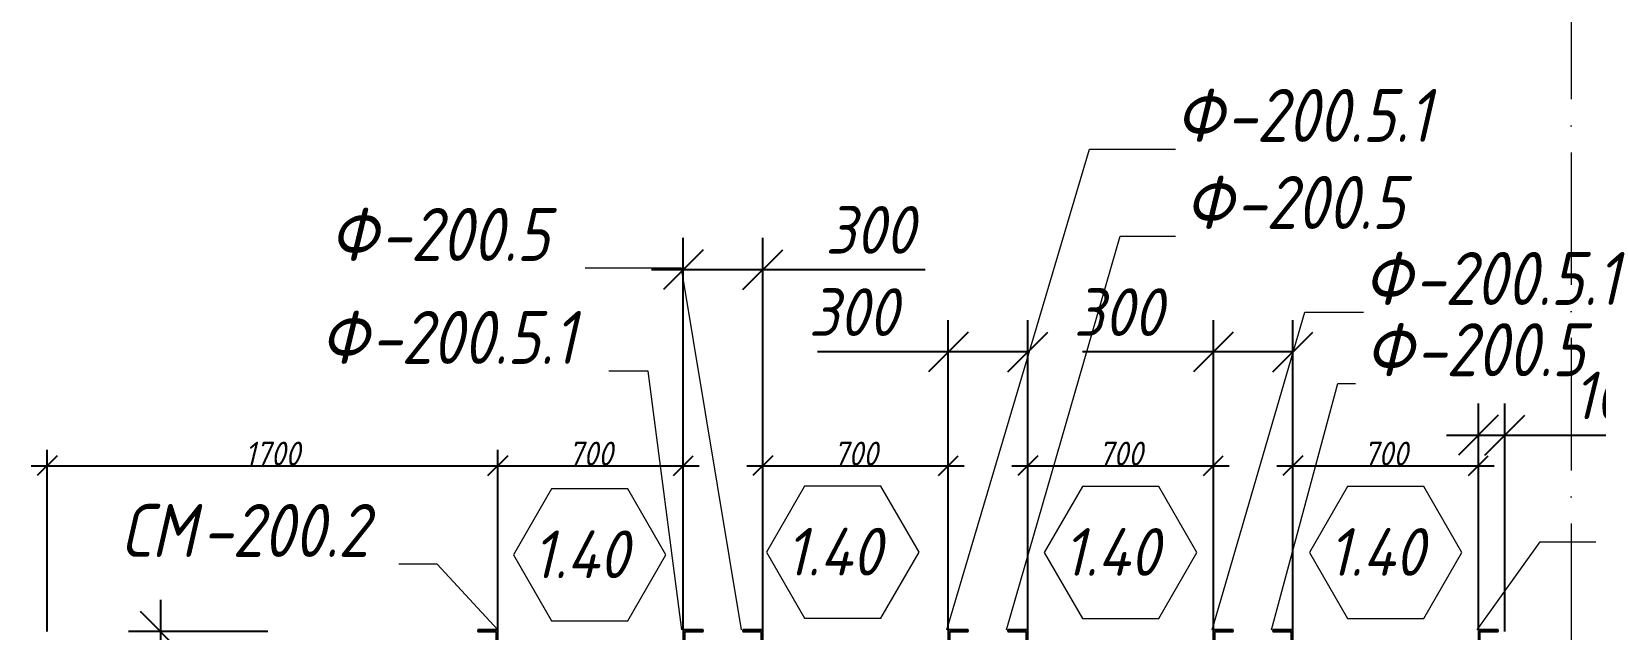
# Model space of a CAD drawing. Header units: millimetres. Extents: x -356862 to 418287, y 0 to 839748.
# Drawn here: x -126311 to -120404, y 607901 to 610162 of the extents above; entities that cross this region are included whole.
import ezdxf

# ---------------------------------------------------------------- set-up
doc = ezdxf.new("R2010")
doc.units = ezdxf.units.MM
doc.linetypes.add('50_200_ШТРИХ_1Т_ш5_п1_п1_', pattern=[700, 500, -100, 0, -100])
for name, color, linetype, lineweight in [('A-____-____-DIMS', 7, 'Continuous', 9), ('A-DOOR-____-IDEN', 7, 'Continuous', 9), ('A-GENM-____-IDEN', 7, 'Continuous', 9), ('A-GENM-____-MCUT', 7, 'Continuous', 25), ('A-GENM-____-OTLN-1', 7, 'Continuous', 25), ('S-GRID-____-OTLN-1', 7, '50_200_ШТРИХ_1Т_ш5_п1_п1_', 9)]:
    doc.layers.add(name, color=color, linetype=linetype, lineweight=lineweight)
doc.styles.add('ISOCPEUR_I_10', font='isocpeui.ttf', dxfattribs={"width": 0.9, "height": 180})
doc.styles.add('ISOCPEUR_I_14', font='isocpeui.ttf', dxfattribs={"width": 0.9, "height": 180})
doc.styles.add('ISOCPEUR_I_2', font='isocpeui.ttf', dxfattribs={"width": 0.85, "height": 2.3})
doc.styles.add('ISOCPEUR_I_7', font='isocpeui.ttf', dxfattribs={"width": 0.9, "height": 90})
doc.dimstyles.new('ISO-1_8_0_9К_СРЕДНИЙ_Кладочные_2', dxfattribs={"dimscale": 304.8, "dimtxt": 89.638306, "dimasz": 0.246063, "dimexe": 0.19685, "dimexo": 0, "dimgap": 0, "dimtad": 1, "dimdec": 3, "dimrnd": 0.001, "dimdsep": 46, "dimtxsty": 'ISOCPEUR_I_7', "dimblk1": 'OBLIQUE', "dimblk2": 'OBLIQUE', "dimsah": 1, "dimcen": 0.09, "dimdle": 0.19685, "dimazin": 0, "dimtfac": 1, "dimtdec": 4, "dimtix": 1, "dimtmove": 1, "dimatfit": 3, "dimfxl": 1, "dimtvp": 1, "dimtolj": 1, "dimtzin": 0, "dimarcsym": 2})
doc.dimstyles.new('ISO-1_8_0_9К_СРЕДНИЙ_Кладочные_3', dxfattribs={"dimscale": 304.8, "dimtxt": 179.276612, "dimasz": 0.492126, "dimexe": 0.393701, "dimexo": 0, "dimgap": 0, "dimtad": 1, "dimdec": 3, "dimrnd": 0.001, "dimdsep": 46, "dimtxsty": 'ISOCPEUR_I_10', "dimblk1": 'OBLIQUE', "dimblk2": 'OBLIQUE', "dimsah": 1, "dimcen": 0.09, "dimdle": 0.393701, "dimazin": 0, "dimtfac": 1, "dimtdec": 4, "dimtix": 1, "dimtmove": 0, "dimatfit": 3, "dimfxl": 1, "dimtvp": 1, "dimtolj": 1, "dimtzin": 0, "dimarcsym": 2})

# ---------------------------------------------------------------- blocks, each defined once
blk = doc.blocks.new('Фахверк_СКБ_Уголок - 200_4010-27904266-АР1_Кладочный план 1 этажа в осях 1-64_Ю-ЯЯ')
at = {"layer": 'A-GENM-____-MCUT'}
for p, q in [((125, 156), (50, 156)), ((50, 156), (50, 150)), ((50, 150), (119, 150)), ((119, 150), (119, 81)), ((125, 81), (125, 156)), ((119, 81), (125, 81)), ((125, 19), (119, 19)), ((119, 19), (119, -50)), ((125, -56), (125, 19)), ((119, -50), (50, -50)), ((50, -50), (50, -56)), ((50, -56), (125, -56))]:
    blk.add_line(p, q, dxfattribs=at)
blk = doc.blocks.new('Фахверк_СКБ_Уголок - 200_4010_1-27904659-АР1_Кладочный план 1 этажа в осях 1-64_Ю-ЯЯ')
at = {"layer": 'A-GENM-____-MCUT'}
for p, q in [((125, 156), (50, 156)), ((50, 156), (50, 150)), ((50, 150), (119, 150)), ((119, 150), (119, 81)), ((125, 81), (125, 156)), ((119, 81), (125, 81)), ((125, 19), (119, 19)), ((119, 19), (119, -50)), ((125, -56), (125, 19)), ((119, -50), (50, -50)), ((50, -50), (50, -56)), ((50, -56), (125, -56))]:
    blk.add_line(p, q, dxfattribs=at)
blk = doc.blocks.new('154_Стойка_СКБ_Уголок - СМ-2230_200-28216496-АР1_Кладочный план 1 этажа в осях 1-64_Ю-ЯЯ')
at = {"layer": 'A-GENM-____-MCUT'}
for p, q in [((125, 156), (125, 81)), ((200, 156), (125, 156)), ((131, 81), (131, 150)), ((131, 150), (200, 150)), ((200, 150), (200, 156)), ((125, 81), (131, 81)), ((131, 19), (125, 19)), ((125, 19), (125, -56)), ((131, -50), (131, 19)), ((125, -56), (200, -56)), ((200, -50), (131, -50)), ((200, -56), (200, -50))]:
    blk.add_line(p, q, dxfattribs=at)
blk = doc.blocks.new('_Oblique')
at = {"color": 0, "linetype": 'ByBlock', "lineweight": -2}
blk.add_line((-0.5, -0.5), (0.5, 0.5), dxfattribs=at)
blk = doc.blocks.new('*D12214')
at = {"layer": 'A-____-____-DIMS', "color": 0, "lineweight": -2, "transparency": 16777216}
for p, q in [((-126250.7, 607897.6), (-126250.7, 608583.2)), ((-124550.7, 607903.6), (-124550.7, 608583.2)), ((-126310.7, 608523.2), (-124490.7, 608523.2))]:
    blk.add_line(p, q, dxfattribs=at)
at = {"layer": 'Defpoints', "color": 0, "transparency": 16777216}
for p in [(-124550.7, 608523.2), (-126250.7, 607897.6), (-124550.7, 607903.6)]:
    blk.add_point(p, dxfattribs=at)
at = {"layer": 'A-____-____-DIMS', "color": 0, "lineweight": -2, "transparency": 16777216, "xscale": 75, "yscale": 75, "zscale": 75, "rotation": 180}
blk.add_blockref('_Oblique', (-126250.7, 608523.2), dxfattribs=at)
at = {"layer": 'A-____-____-DIMS', "color": 0, "lineweight": -2, "transparency": 16777216, "xscale": 75, "yscale": 75, "zscale": 75}
blk.add_blockref('_Oblique', (-124550.7, 608523.2), dxfattribs=at)
at = {"layer": 'A-____-____-DIMS', "color": 0, "transparency": 16777216, "insert": (-125400.7, 608568.8), "char_height": 90, "width": 504.733, "attachment_point": 5, "style": 'ISOCPEUR_I_7'}
blk.add_mtext('\\A1;1700', dxfattribs=at)
blk = doc.blocks.new('*D12215')
at = {"layer": 'A-____-____-DIMS', "color": 0, "lineweight": -2, "transparency": 16777216}
for p, q in [((-124550.7, 607903.6), (-124550.7, 608583.2)), ((-123850.7, 607903.6), (-123850.7, 608583.2)), ((-124610.7, 608523.2), (-123790.7, 608523.2))]:
    blk.add_line(p, q, dxfattribs=at)
at = {"layer": 'Defpoints', "color": 0, "transparency": 16777216}
for p in [(-123850.7, 608523.2), (-124550.7, 607903.6), (-123850.7, 607903.6)]:
    blk.add_point(p, dxfattribs=at)
at = {"layer": 'A-____-____-DIMS', "color": 0, "lineweight": -2, "transparency": 16777216, "xscale": 75, "yscale": 75, "zscale": 75, "rotation": 180}
blk.add_blockref('_Oblique', (-124550.7, 608523.2), dxfattribs=at)
at = {"layer": 'A-____-____-DIMS', "color": 0, "lineweight": -2, "transparency": 16777216, "xscale": 75, "yscale": 75, "zscale": 75}
blk.add_blockref('_Oblique', (-123850.7, 608523.2), dxfattribs=at)
at = {"layer": 'A-____-____-DIMS', "color": 0, "transparency": 16777216, "insert": (-124200.7, 608568.8), "char_height": 90, "width": 409.578, "attachment_point": 5, "style": 'ISOCPEUR_I_7'}
blk.add_mtext('\\A1;700', dxfattribs=at)
blk = doc.blocks.new('*D12216')
at = {"layer": 'A-____-____-DIMS', "color": 0, "lineweight": -2, "transparency": 16777216}
for p, q in [((-123850.7, 607903.6), (-123850.7, 609383.1)), ((-123550.7, 607903.6), (-123550.7, 609383.1)), ((-123970.7, 609263.1), (-123550.7, 609263.1)), ((-123550.7, 609263.1), (-122937.9, 609263.1))]:
    blk.add_line(p, q, dxfattribs=at)
at = {"layer": 'Defpoints', "color": 0, "transparency": 16777216}
for p in [(-123550.7, 609263.1), (-123850.7, 607903.6), (-123550.7, 607903.6)]:
    blk.add_point(p, dxfattribs=at)
at = {"layer": 'A-____-____-DIMS', "color": 0, "lineweight": -2, "transparency": 16777216, "xscale": 150, "yscale": 150, "zscale": 150, "rotation": 180}
blk.add_blockref('_Oblique', (-123850.7, 609263.1), dxfattribs=at)
at = {"layer": 'A-____-____-DIMS', "color": 0, "lineweight": -2, "transparency": 16777216, "xscale": 150, "yscale": 150, "zscale": 150}
blk.add_blockref('_Oblique', (-123550.7, 609263.1), dxfattribs=at)
at = {"layer": 'A-____-____-DIMS', "color": 0, "transparency": 16777216, "insert": (-123314.8, 609503.1), "char_height": 180, "width": 409.578, "attachment_point": 1, "line_spacing_factor": 1.149209, "style": 'ISOCPEUR_I_10'}
blk.add_mtext('\\A1;300', dxfattribs=at)
blk = doc.blocks.new('*D12217')
at = {"layer": 'A-____-____-DIMS', "color": 0, "lineweight": -2, "transparency": 16777216}
for p, q in [((-123550.7, 607903.6), (-123550.7, 608583.2)), ((-122850.7, 607903.6), (-122850.7, 608583.2)), ((-123610.7, 608523.2), (-122790.7, 608523.2))]:
    blk.add_line(p, q, dxfattribs=at)
at = {"layer": 'Defpoints', "color": 0, "transparency": 16777216}
for p in [(-122850.7, 608523.2), (-123550.7, 607903.6), (-122850.7, 607903.6)]:
    blk.add_point(p, dxfattribs=at)
at = {"layer": 'A-____-____-DIMS', "color": 0, "lineweight": -2, "transparency": 16777216, "xscale": 75, "yscale": 75, "zscale": 75, "rotation": 180}
blk.add_blockref('_Oblique', (-123550.7, 608523.2), dxfattribs=at)
at = {"layer": 'A-____-____-DIMS', "color": 0, "lineweight": -2, "transparency": 16777216, "xscale": 75, "yscale": 75, "zscale": 75}
blk.add_blockref('_Oblique', (-122850.7, 608523.2), dxfattribs=at)
at = {"layer": 'A-____-____-DIMS', "color": 0, "transparency": 16777216, "insert": (-123200.7, 608568.8), "char_height": 90, "width": 409.578, "attachment_point": 5, "style": 'ISOCPEUR_I_7'}
blk.add_mtext('\\A1;700', dxfattribs=at)
blk = doc.blocks.new('*D12218')
at = {"layer": 'A-____-____-DIMS', "color": 0, "lineweight": -2, "transparency": 16777216}
for p, q in [((-122850.7, 607903.6), (-122850.7, 609072.7)), ((-122550.7, 607903.6), (-122550.7, 609072.7)), ((-122850.7, 608952.7), (-123344.9, 608952.7)), ((-122550.7, 608952.7), (-122970.7, 608952.7))]:
    blk.add_line(p, q, dxfattribs=at)
at = {"layer": 'Defpoints', "color": 0, "transparency": 16777216}
for p in [(-122550.7, 608952.7), (-122850.7, 607903.6), (-122550.7, 607903.6)]:
    blk.add_point(p, dxfattribs=at)
at = {"layer": 'A-____-____-DIMS', "color": 0, "lineweight": -2, "transparency": 16777216, "xscale": 150, "yscale": 150, "zscale": 150, "rotation": 180}
blk.add_blockref('_Oblique', (-122850.7, 608952.7), dxfattribs=at)
at = {"layer": 'A-____-____-DIMS', "color": 0, "lineweight": -2, "transparency": 16777216, "xscale": 150, "yscale": 150, "zscale": 150}
blk.add_blockref('_Oblique', (-122550.7, 608952.7), dxfattribs=at)
at = {"layer": 'A-____-____-DIMS', "color": 0, "transparency": 16777216, "insert": (-123377.6, 609192.7), "char_height": 180, "width": 409.578, "attachment_point": 1, "line_spacing_factor": 1.149209, "style": 'ISOCPEUR_I_10'}
blk.add_mtext('\\A1;300', dxfattribs=at)
blk = doc.blocks.new('*D12219')
at = {"layer": 'A-____-____-DIMS', "color": 0, "lineweight": -2, "transparency": 16777216}
for p, q in [((-122550.7, 607903.6), (-122550.7, 608583.2)), ((-121850.7, 607903.6), (-121850.7, 608583.2)), ((-122610.7, 608523.2), (-121790.7, 608523.2))]:
    blk.add_line(p, q, dxfattribs=at)
at = {"layer": 'Defpoints', "color": 0, "transparency": 16777216}
for p in [(-121850.7, 608523.2), (-122550.7, 607903.6), (-121850.7, 607903.6)]:
    blk.add_point(p, dxfattribs=at)
at = {"layer": 'A-____-____-DIMS', "color": 0, "lineweight": -2, "transparency": 16777216, "xscale": 75, "yscale": 75, "zscale": 75, "rotation": 180}
blk.add_blockref('_Oblique', (-122550.7, 608523.2), dxfattribs=at)
at = {"layer": 'A-____-____-DIMS', "color": 0, "lineweight": -2, "transparency": 16777216, "xscale": 75, "yscale": 75, "zscale": 75}
blk.add_blockref('_Oblique', (-121850.7, 608523.2), dxfattribs=at)
at = {"layer": 'A-____-____-DIMS', "color": 0, "transparency": 16777216, "insert": (-122200.7, 608568.8), "char_height": 90, "width": 409.578, "attachment_point": 5, "style": 'ISOCPEUR_I_7'}
blk.add_mtext('\\A1;700', dxfattribs=at)
blk = doc.blocks.new('*D12220')
at = {"layer": 'A-____-____-DIMS', "color": 0, "lineweight": -2, "transparency": 16777216}
for p, q in [((-121850.7, 607903.6), (-121850.7, 609072.7)), ((-121550.7, 607903.6), (-121550.7, 609072.7)), ((-121850.7, 608952.7), (-122344.9, 608952.7)), ((-121550.7, 608952.7), (-121970.7, 608952.7))]:
    blk.add_line(p, q, dxfattribs=at)
at = {"layer": 'Defpoints', "color": 0, "transparency": 16777216}
for p in [(-121550.7, 608952.7), (-121850.7, 607903.6), (-121550.7, 607903.6)]:
    blk.add_point(p, dxfattribs=at)
at = {"layer": 'A-____-____-DIMS', "color": 0, "lineweight": -2, "transparency": 16777216, "xscale": 150, "yscale": 150, "zscale": 150, "rotation": 180}
blk.add_blockref('_Oblique', (-121850.7, 608952.7), dxfattribs=at)
at = {"layer": 'A-____-____-DIMS', "color": 0, "lineweight": -2, "transparency": 16777216, "xscale": 150, "yscale": 150, "zscale": 150}
blk.add_blockref('_Oblique', (-121550.7, 608952.7), dxfattribs=at)
at = {"layer": 'A-____-____-DIMS', "color": 0, "transparency": 16777216, "insert": (-122377.6, 609192.7), "char_height": 180, "width": 409.578, "attachment_point": 1, "line_spacing_factor": 1.149209, "style": 'ISOCPEUR_I_10'}
blk.add_mtext('\\A1;300', dxfattribs=at)
blk = doc.blocks.new('*D12221')
at = {"layer": 'A-____-____-DIMS', "color": 0, "lineweight": -2, "transparency": 16777216}
for p, q in [((-121550.7, 607903.6), (-121550.7, 608583.2)), ((-120850.7, 607903.6), (-120850.7, 608583.2)), ((-121610.7, 608523.2), (-120790.7, 608523.2))]:
    blk.add_line(p, q, dxfattribs=at)
at = {"layer": 'Defpoints', "color": 0, "transparency": 16777216}
for p in [(-120850.7, 608523.2), (-121550.7, 607903.6), (-120850.7, 607903.6)]:
    blk.add_point(p, dxfattribs=at)
at = {"layer": 'A-____-____-DIMS', "color": 0, "lineweight": -2, "transparency": 16777216, "xscale": 75, "yscale": 75, "zscale": 75, "rotation": 180}
blk.add_blockref('_Oblique', (-121550.7, 608523.2), dxfattribs=at)
at = {"layer": 'A-____-____-DIMS', "color": 0, "lineweight": -2, "transparency": 16777216, "xscale": 75, "yscale": 75, "zscale": 75}
blk.add_blockref('_Oblique', (-120850.7, 608523.2), dxfattribs=at)
at = {"layer": 'A-____-____-DIMS', "color": 0, "transparency": 16777216, "insert": (-121200.7, 608568.8), "char_height": 90, "width": 409.578, "attachment_point": 5, "style": 'ISOCPEUR_I_7'}
blk.add_mtext('\\A1;700', dxfattribs=at)
blk = doc.blocks.new('*D12222')
at = {"layer": 'A-____-____-DIMS', "color": 0, "lineweight": -2, "transparency": 16777216}
for p, q in [((-120850.7, 607903.6), (-120850.7, 608758.3)), ((-120750.7, 607897.6), (-120750.7, 608758.3)), ((-120970.7, 608638.3), (-120750.7, 608638.3)), ((-120750.7, 608638.3), (-120168.5, 608638.3))]:
    blk.add_line(p, q, dxfattribs=at)
at = {"layer": 'Defpoints', "color": 0, "transparency": 16777216}
for p in [(-120750.7, 608638.3), (-120850.7, 607903.6), (-120750.7, 607897.6)]:
    blk.add_point(p, dxfattribs=at)
at = {"layer": 'A-____-____-DIMS', "color": 0, "lineweight": -2, "transparency": 16777216, "xscale": 150, "yscale": 150, "zscale": 150, "rotation": 180}
blk.add_blockref('_Oblique', (-120850.7, 608638.3), dxfattribs=at)
at = {"layer": 'A-____-____-DIMS', "color": 0, "lineweight": -2, "transparency": 16777216, "xscale": 150, "yscale": 150, "zscale": 150}
blk.add_blockref('_Oblique', (-120750.7, 608638.3), dxfattribs=at)
at = {"layer": 'A-____-____-DIMS', "color": 0, "transparency": 16777216, "insert": (-120492.9, 608878.3), "char_height": 180, "width": 368.207, "attachment_point": 1, "line_spacing_factor": 1.149209, "style": 'ISOCPEUR_I_10'}
blk.add_mtext('\\A1;100', dxfattribs=at)
blk = doc.blocks.new('*D12359')
at = {"layer": 'A-____-____-DIMS', "color": 0, "lineweight": -2, "transparency": 16777216}
for p, q in [((-125823.5, 608017.6), (-125823.5, 607697.6)), ((-125417.9, 607897.6), (-125943.5, 607897.6)), ((-125417.9, 607697.6), (-125943.5, 607697.6)), ((-125823.5, 607697.6), (-125823.5, 607413.7))]:
    blk.add_line(p, q, dxfattribs=at)
at = {"layer": 'Defpoints', "color": 0, "transparency": 16777216}
for p in [(-125417.9, 607897.6), (-125823.5, 607697.6), (-125417.9, 607697.6)]:
    blk.add_point(p, dxfattribs=at)
at = {"layer": 'A-____-____-DIMS', "color": 0, "lineweight": -2, "transparency": 16777216, "xscale": 150, "yscale": 150, "zscale": 150}
for p, rotation in [((-125823.5, 607897.6), 90), ((-125823.5, 607697.6), 270)]:
    blk.add_blockref('_Oblique', p, dxfattribs=dict(at, rotation=rotation))
at = {"layer": 'A-____-____-DIMS', "color": 0, "transparency": 16777216, "insert": (-126115.6, 607329), "char_height": 180, "width": 409.578, "attachment_point": 1, "rotation": 90, "line_spacing_factor": 1.149209, "style": 'ISOCPEUR_I_10'}
blk.add_mtext('\\A1;200', dxfattribs=at)
blk = doc.blocks.new('Марка проема - марка проема-27336095-АР1_Кладочный план 1 этажа в осях 1-64_Ю-ЯЯ')
at = {"layer": 'A-DOOR-____-IDEN'}
for p, q in [((-1.439, 0.159), (-2.877, -2.333)), ((1.439, 0.159), (-1.439, 0.159)), ((2.877, -2.333), (1.439, 0.159)), ((-2.877, -2.333), (-1.439, -4.825)), ((1.439, -4.825), (2.877, -2.333)), ((-1.439, -4.825), (1.439, -4.825))]:
    blk.add_line(p, q, dxfattribs=at)

msp = doc.modelspace()

# ---------------------------------------------------------------- linework, layer by layer
at = {"layer": 'A-GENM-____-IDEN'}
for p, q in [((-122855.7357, 607903.5526), (-122318.3196, 609718.0499)), ((-122318.3196, 609718.0499), (-121993.8376, 609718.0499)), ((-122630.7357, 607903.5526), (-122202.4362, 609389.5017)), ((-122202.4362, 609389.5017), (-121993.8376, 609389.5017)), ((-123857.2233, 609268.8283), (-124220.9568, 609268.8283)), ((-123630.7357, 607903.5526), (-123857.2233, 609268.8283)), ((-121855.7357, 607903.5526), (-121505.7605, 609102.6562)), ((-121505.7605, 609102.6562), (-121283.6136, 609102.6562)), ((-123982.7861, 608880.3123), (-124131.5445, 608880.3123)), ((-123855.7357, 607903.5526), (-123982.7861, 608880.3123)), ((-121630.7357, 607903.5526), (-121381.2279, 608833.8044)), ((-121381.2279, 608833.8044), (-121314.2013, 608833.8044)), ((-120855.7357, 607903.5526), (-120617.6732, 608235.6878)), ((-120617.6732, 608235.6878), (-120407.7444, 608235.6878)), ((-124779.302, 608151.7862), (-124923.9777, 608151.7862)), ((-124550.7357, 607903.5526), (-124779.302, 608151.7862))]:
    msp.add_line(p, q, dxfattribs=at)
at = {"layer": 'S-GRID-____-OTLN-1'}
msp.add_line((-120500.7357, 635609.362), (-120500.7357, 597608.0984), dxfattribs=at)

# ---------------------------------------------------------------- block references
at = {"layer": 'A-DOOR-____-IDEN', "xscale": 99.99999999999993, "yscale": 99.99999999999993, "zscale": 99.99999999999993}
for p in [(-124203.7186, 608420.0347), (-123248.979, 608430.0347), (-122200.7357, 608428.9841), (-121200.7357, 608428.9841)]:
    msp.add_blockref('Марка проема - марка проема-27336095-АР1_Кладочный план 1 этажа в осях 1-64_Ю-ЯЯ', p, dxfattribs=at)
at = {"layer": 'A-GENM-____-OTLN-1', "rotation": 180}
for name, p in [('154_Стойка_СКБ_Уголок - СМ-2230_200-28216496-АР1_Кладочный план 1 этажа в осях 1-64_Ю-ЯЯ', (-124425.7357, 607847.5526)), ('Фахверк_СКБ_Уголок - 200_4010_1-27904659-АР1_Кладочный план 1 этажа в осях 1-64_Ю-ЯЯ', (-123725.7357, 607847.5526)), ('Фахверк_СКБ_Уголок - 200_4010_1-27904659-АР1_Кладочный план 1 этажа в осях 1-64_Ю-ЯЯ', (-122725.7357, 607847.5526)), ('Фахверк_СКБ_Уголок - 200_4010_1-27904659-АР1_Кладочный план 1 этажа в осях 1-64_Ю-ЯЯ', (-121725.7357, 607847.5526)), ('Фахверк_СКБ_Уголок - 200_4010_1-27904659-АР1_Кладочный план 1 этажа в осях 1-64_Ю-ЯЯ', (-120725.7357, 607847.5526))]:
    msp.add_blockref(name, p, dxfattribs=at)
at = {"layer": 'A-GENM-____-OTLN-1'}
for p in [(-123675.7357, 607747.5526), (-122675.7357, 607747.5526), (-121675.7357, 607747.5526)]:
    msp.add_blockref('Фахверк_СКБ_Уголок - 200_4010-27904266-АР1_Кладочный план 1 этажа в осях 1-64_Ю-ЯЯ', p, dxfattribs=at)

# ---------------------------------------------------------------- texts
at = {"layer": 'A-DOOR-____-IDEN', "char_height": 180, "width": 476.202375, "attachment_point": 1, "style": 'ISOCPEUR_I_14'}
for insert in [(-124419.9077, 608278.8542), (-123465.1681, 608288.8542), (-122416.9248, 608287.8036), (-121416.9248, 608287.8036)]:
    msp.add_mtext('1.40', dxfattribs=dict(at, insert=insert))
at = {"layer": 'A-GENM-____-IDEN', "char_height": 200, "attachment_point": 1, "style": 'ISOCPEUR_I_2'}
for s, insert, width in [('\\fISOCPEUR|b0|i1|c204|p34|;\\W.9;Ф', (-121993.8376, 609945.1661), 230.886), ('-200.5.1', (-121803.3376, 609945.1661), 1053.417375), ('\\fISOCPEUR|b0|i1|c204|p34|;\\W.9;Ф', (-121958.3943, 609616.6178), 230.886), ('-200.5', (-121767.8943, 609616.6178), 865.8225), ('\\fISOCPEUR|b0|i1|c204|p34|;\\W.9;Ф', (-125185.5135, 609495.9444), 230.886), ('-200.5', (-124995.0135, 609495.9444), 865.8225), ('\\fISOCPEUR|b0|i1|c204|p34|;\\W.9;Ф', (-121283.6136, 609329.7723), 230.886), ('-200.5.1', (-121093.1136, 609329.7723), 1053.417375), ('\\fISOCPEUR|b0|i1|c204|p34|;\\W.9;Ф', (-125220.9568, 609107.4284), 230.886), ('-200.5.1', (-125030.4568, 609107.4284), 1053.417375), ('\\fISOCPEUR|b0|i1|c204|p34|;\\W.9;Ф', (-121278.758, 609060.9205), 230.886), ('-200.5', (-121088.258, 609060.9205), 865.8225), ('СМ', (-125971.9963, 608378.9023), 367.974562), ('-200.2', (-125668.3869, 608378.9023), 865.8225)]:
    msp.add_mtext(s, dxfattribs=dict(at, insert=insert, width=width))

# ---------------------------------------------------------------- dimensions: what is measured, and where the dimension line sits
at = {"layer": 'A-____-____-DIMS'}
for base, p1, p2, override, picture, middle in [((-123550.7357, 609263.0933), (-123850.7357, 607903.5526), (-123550.7357, 607903.5526), {"dimpost": '<>', "dimfxl": 300}, '*D12216', (-123109.9646, 609263.0933)), ((-122550.7357, 608952.7065), (-122850.7357, 607903.5526), (-122550.7357, 607903.5526), {"dimpost": '<>', "dimfxl": 300}, '*D12218', (-123172.7994, 608952.7065)), ((-121550.7357, 608952.7065), (-121850.7357, 607903.5526), (-121550.7357, 607903.5526), {"dimpost": '<>', "dimfxl": 300}, '*D12220', (-122172.7994, 608952.7065)), ((-120750.7357, 608638.3451), (-120850.7357, 607903.5526), (-120750.7357, 607897.5526), {"dimpost": '<>', "dimfxl": 100.179838}, '*D12222', (-120308.776, 608638.3451))]:
    dim = msp.add_linear_dim(base=base, p1=p1, p2=p2, dimstyle='ISO-1_8_0_9К_СРЕДНИЙ_Кладочные_3', override=override, dxfattribs=at)
    dim.commit()
    dim.dimension.update_dxf_attribs({"geometry": picture, "text_midpoint": middle, "dimtype": 160})
for base, p1, p2, override, picture, middle in [((-124550.7357, 608523.1831), (-126250.7357, 607897.5526), (-124550.7357, 607903.5526), {"dimpost": '<>', "dimfxl": 1700.010588}, '*D12214', (-125400.7357, 608568.7626)), ((-123850.7357, 608523.1831), (-124550.7357, 607903.5526), (-123850.7357, 607903.5526), {"dimpost": '<>', "dimfxl": 700}, '*D12215', (-124200.7357, 608568.7626)), ((-122850.7357, 608523.1831), (-123550.7357, 607903.5526), (-122850.7357, 607903.5526), {"dimpost": '<>', "dimfxl": 700}, '*D12217', (-123200.7357, 608568.7626)), ((-121850.7357, 608523.1831), (-122550.7357, 607903.5526), (-121850.7357, 607903.5526), {"dimpost": '<>', "dimfxl": 700}, '*D12219', (-122200.7357, 608568.7626)), ((-120850.7357, 608523.1831), (-121550.7357, 607903.5526), (-120850.7357, 607903.5526), {"dimpost": '<>', "dimfxl": 700}, '*D12221', (-121200.7357, 608568.7626))]:
    dim = msp.add_linear_dim(base=base, p1=p1, p2=p2, dimstyle='ISO-1_8_0_9К_СРЕДНИЙ_Кладочные_2', override=override, dxfattribs=at)
    dim.commit()
    dim.dimension.update_dxf_attribs({"geometry": picture, "text_midpoint": middle})
dim = msp.add_linear_dim(base=(-125823.5192, 607697.5526), p1=(-125417.8701, 607897.5526), p2=(-125417.8701, 607697.5526), angle=90, dimstyle='ISO-1_8_0_9К_СРЕДНИЙ_Кладочные_3', override={"dimpost": '<>', "dimfxl": 200}, dxfattribs=at)
dim.commit()
dim.dimension.update_dxf_attribs({"geometry": '*D12359', "text_midpoint": (-125995.5829, 607413.7401), "dimtype": 160, "text_rotation": 90})

doc.saveas('drawing.dxf')
